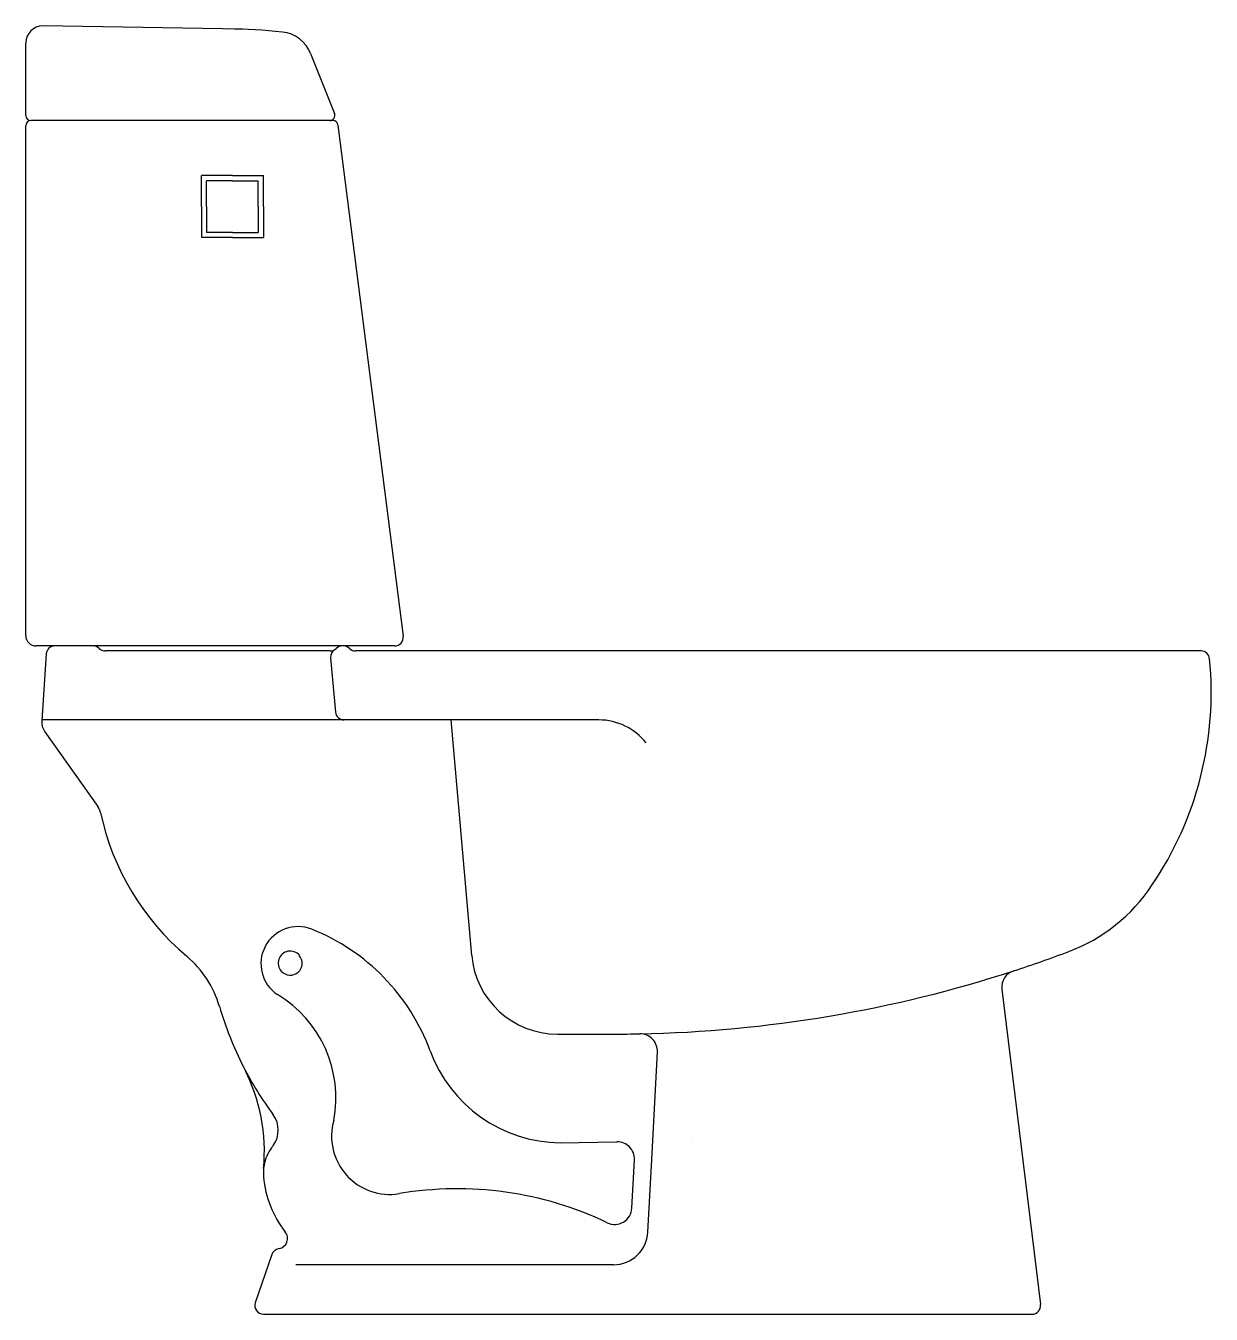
# Model space of a CAD drawing. Extents: x 462 to 1151, y 1159 to 1907.
import ezdxf

# ---------------------------------------------------------------- set-up
doc = ezdxf.new("R2010")
doc.units = 0
doc.header["$LTSCALE"] = 50
doc.layers.add('FINA', color=6, linetype='CONTINUOUS')
doc.layers.add('GROSSA', color=3, linetype='CONTINUOUS')

msp = doc.modelspace()

# ---------------------------------------------------------------- linework, layer by layer
at = {"layer": 'FINA', "color": 0}
for p, q in [((639.28, 1539.89), (642.04, 1508.36)), ((647.02, 1503.8), (471.65, 1503.8)), ((795.01, 1503.8), (647.02, 1503.8)), ((721.18, 1367.06), (709.22, 1503.8)), ((770.99, 1321.42), (804.18, 1321.42)), ((825.71, 1248.59), (828.99, 1311.04)), ((814.22, 1220.39), (815.69, 1248.4)), ((823.5, 1206.47), (825.71, 1248.59)), ((803.53, 1187.51), (619.11, 1187.51))]:
    msp.add_line(p, q, dxfattribs=at)
at = {"layer": 'FINA', "color": 0, "linetype": 'CONTINUOUS'}
for p, q in [((772.56, 1258.28), (805.51, 1258.92)), ((849.22, 1259.77), (849.22, 1259.77))]:
    msp.add_line(p, q, dxfattribs=at)
at = {"layer": 'FINA', "color": 0}
for centre, radius, start, end in [((644.26, 1540.33), 5, 122.15647, 185), ((647.02, 1508.8), 5, 185, 270), ((794.88, 1468.64), 35.15, 38.32811, 89.79289), ((770.99, 1371.42), 50, 185, 270), ((804.18, 2071.42), 750, 271.11749, 288.00031), ((804.18, 2071.42), 750, 270, 271.11749), ((819, 1311.56), 10, 357, 91.11749), ((766.65, 1393.6), 200, 207.13934, 216.52598), ((593.88, 1265.63), 15, 323.47402, 36.52598), ((766.65, 1137.67), 200, 143.47402, 143.93601), ((805.7, 1248.92), 10, 357, 91.11373), ((625.18, 1240.69), 25, 143.93601, 169.27233), ((804.23, 1220.92), 10, 244.49511, 357), ((803.53, 1207.51), 20, 270, 357)]:
    msp.add_arc(centre, radius, start, end, dxfattribs=at)
at = {"layer": 'FINA', "color": 0, "linetype": 'CONTINUOUS'}
for centre, radius, start, end in [((620.34, 1362.26), 21.56, 68.2341, 236.40222), ((583.44, 1269.85), 121.06, 20.22328, 68.23451), ((615.84, 1362.53), 7.06, 40.91839, 220.92037), ((615.84, 1362.53), 6.89, 220.91938, 40.91938), ((572.67, 1284.52), 69.65, 349.06817, 59.12595), ((773.65, 1339.92), 81.65, 200.22334, 269.23437), ((673.62, 1262.17), 33.83, 164.30861, 279.43215), ((712.79, 1029.25), 202.36, 64.49511, 99.56557)]:
    msp.add_arc(centre, radius, start, end, dxfattribs=at)
at = {"layer": 'GROSSA', "color": 0}
for p, q in [((588.28, 1904.69), (472.22, 1906.72)), ((462.22, 1854.72), (462.22, 1896.72)), ((627.65, 1890.61), (641.56, 1855.83)), ((462.22, 1552.72), (462.22, 1848.72)), ((640.56, 1851.72), (465.22, 1851.72)), ((643.54, 1849.1), (681.42, 1552.35)), ((564.22, 1801.72), (564.22, 1819.72)), ((582.22, 1819.72), (564.22, 1819.72)), ((582.22, 1819.72), (600.22, 1819.72)), ((600.22, 1801.72), (600.22, 1819.72)), ((582.22, 1816.72), (567.22, 1816.72)), ((567.22, 1801.72), (567.22, 1816.72)), ((582.22, 1816.72), (597.22, 1816.72)), ((597.22, 1801.72), (597.22, 1816.72)), ((564.22, 1801.72), (564.22, 1783.72)), ((567.22, 1801.72), (567.22, 1786.72)), ((597.22, 1801.72), (597.22, 1786.72)), ((600.22, 1801.72), (600.22, 1783.72)), ((582.22, 1783.72), (564.22, 1783.72)), ((582.22, 1786.72), (567.22, 1786.72)), ((582.22, 1786.72), (597.22, 1786.72)), ((582.22, 1783.72), (600.22, 1783.72)), ((676.46, 1546.72), (468.22, 1546.72)), ((474.14, 1542.09), (471.5, 1503.35)), ((501.29, 1546.75), (479.12, 1546.75)), ((638.94, 1543.8), (508.38, 1543.8)), ((1144.73, 1543.8), (653.77, 1543.8)), ((473.31, 1496.89), (504.05, 1453.5)), ((1029.11, 1347.4), (1051.53, 1164.4)), ((604.9, 1192.96), (595.51, 1165.41))]:
    msp.add_line(p, q, dxfattribs=at)
at = {"layer": 'GROSSA', "color": 0, "linetype": 'CONTINUOUS'}
msp.add_line((600.24, 1158.8), (1046.57, 1158.8), dxfattribs=at)
at = {"layer": 'GROSSA', "color": 0}
for centre, radius, start, end in [((472.22, 1896.72), 10, 90, 180), ((578.62, 1604.85), 300, 83.7558, 89.84449), ((609.08, 1883.19), 20, 21.80141, 83.7558), ((638.77, 1854.72), 3, 270, 21.80141), ((465.22, 1854.72), 3, 180, 270), ((465.22, 1848.72), 3, 90, 180), ((640.56, 1848.72), 3, 7.27526, 90), ((468.22, 1552.72), 6, 180, 270), ((676.46, 1551.72), 5, 270, 7.27526), ((479.12, 1541.75), 5, 90, 176.09951), ((501.29, 1541.75), 5, 44.82714, 90), ((508.38, 1548.8), 5, 224.82714, 270), ((638.94, 1548.8), 5, 270, 314.04863), ((638.94, 1548.8), 5, 302.15647, 314.04863), ((646.35, 1541.13), 5.67, 45.95137, 134.04863), ((653.77, 1548.8), 5, 225.95137, 270), ((1144.73, 1538.8), 5, 5.5383, 90), ((950.64, 1519.98), 200, 325.88183, 5.5383), ((481.47, 1502.67), 10, 176.09951, 215.31121), ((495.89, 1447.72), 10, 12.13845, 35.31121), ((652.31, 1481.36), 150, 192.13845, 229.9114), ((1032.81, 1462.96), 100, 290.59402, 326.52312), ((804.18, 2071.42), 750, 288.00031, 290.59402), ((517.08, 1320.7), 60, 16.2827, 49.9114), ((1039.03, 1348.62), 10, 108.00031, 186.9867), ((766.65, 1393.6), 200, 196.2827, 207.13934), ((494.32, 1253.05), 106.46, 354.75112, 26.97857), ((625.18, 1240.69), 25, 169.27233, 184.93539), ((660.08, 1243.7), 60.03, 184.93539, 218.28188), ((608.25, 1202.8), 6, 281.17529, 38.28906), ((610.58, 1191.02), 6, 101.17529, 161.17529), ((600.24, 1163.8), 5, 161.17529, 270), ((1046.57, 1163.8), 5, 270, 6.9867)]:
    msp.add_arc(centre, radius, start, end, dxfattribs=at)

doc.saveas('drawing.dxf')
